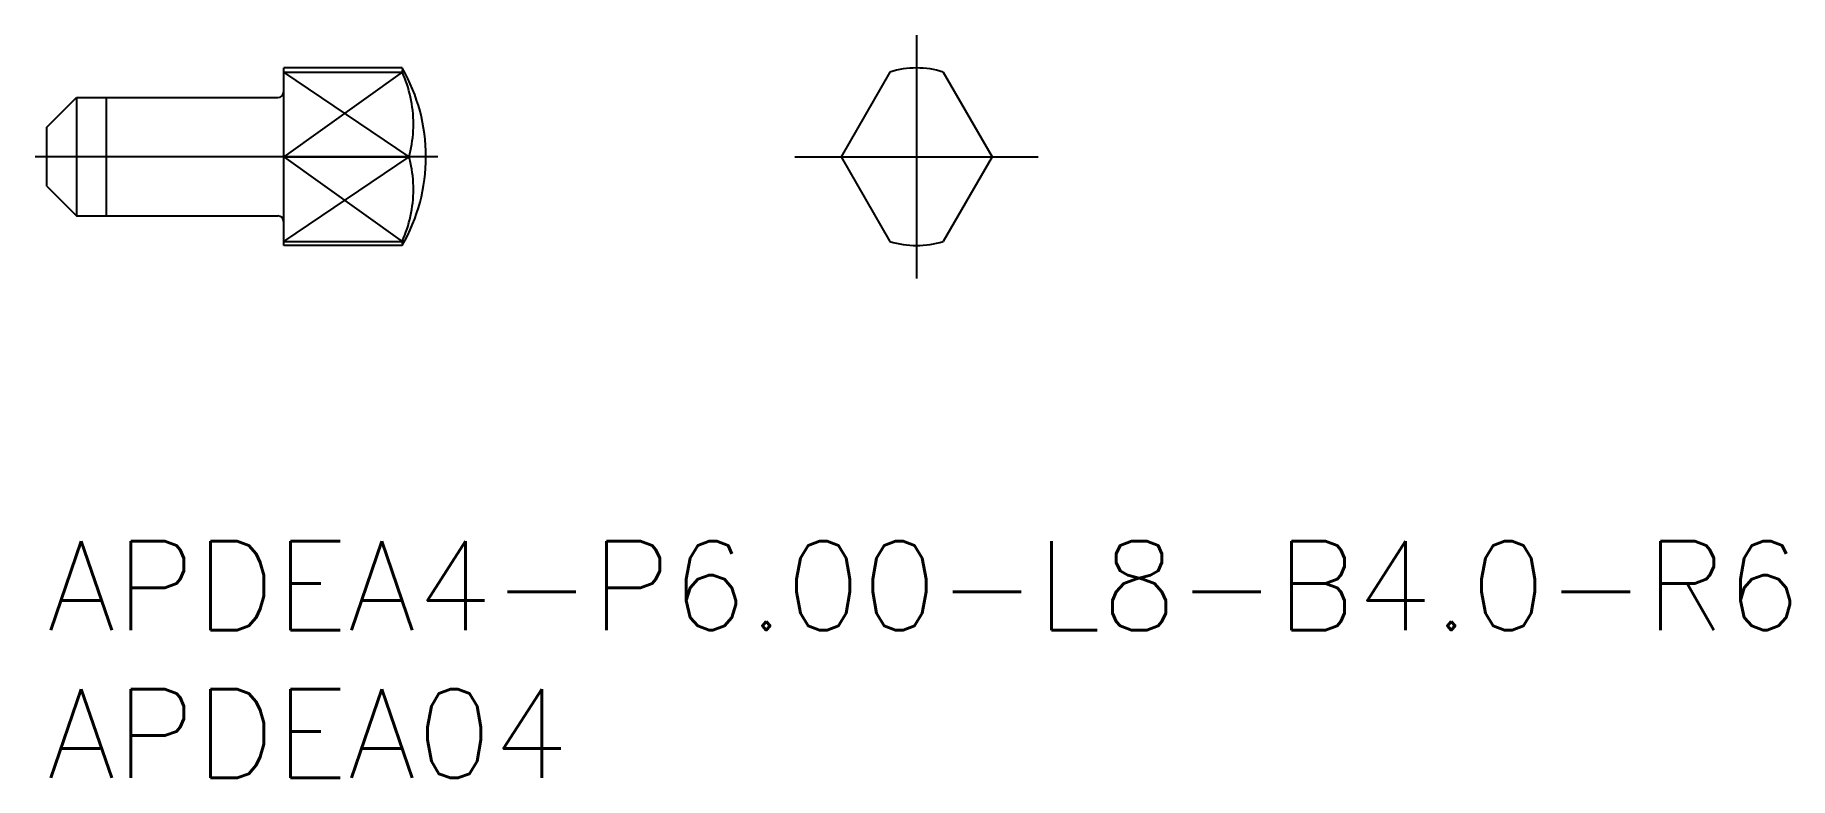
# Model space of a CAD drawing. Extents: x -0.4 to 58.9, y -8 to 17.1.
import ezdxf

# ---------------------------------------------------------------- set-up
doc = ezdxf.new("R2010")
doc.units = 0
doc.header["$LTSCALE"] = 0.5
doc.linetypes.add('CENTER', pattern=[50.8, 31.75, -6.35, 6.35, -6.35])
for name, color, linetype in [('MSM_CENTER', 1, 'CENTER'), ('MSM_CONTINUOUS', 7, 'CONTINUOUS'), ('MSM_NARROW', 5, 'CONTINUOUS'), ('MSM_PART_NUMBER', 7, 'CONTINUOUS')]:
    doc.layers.add(name, color=color, linetype=linetype)
doc.styles.get("Standard").update_dxf_attribs({"font": 'txt.shx', "height": 1, "bigfont": 'bigfont.shx'})

# ---------------------------------------------------------------- blocks, each defined once
blk = doc.blocks.new('*U15')
at = {"layer": 'MSM_PART_NUMBER'}
blk.add_text('APDEA4-P6.00-L8-B4.0-R6', height=3, dxfattribs=at).set_placement((0, -3))
blk = doc.blocks.new('*U16')
at = {"layer": 'MSM_PART_NUMBER'}
blk.add_text('APDEA04', height=3, dxfattribs=at).set_placement((0, -8))

msp = doc.modelspace()

# ---------------------------------------------------------------- linework, layer by layer
at = {"layer": 'MSM_CENTER'}
for p, q in [((29.38, 17.112), (29.38, 8.888)), ((13.205, 13), (-0.402, 13)), ((25.268, 13), (33.492, 13))]:
    msp.add_line(p, q, dxfattribs=at)
at = {"layer": 'MSM_CONTINUOUS'}
for p, q in [((8, 10), (8, 16)), ((12, 16), (8, 16)), ((8, 15.862), (11.996, 15.862)), ((28.48, 15.862), (26.828, 13)), ((30.28, 15.862), (31.932, 13)), ((0, 14), (1, 15)), ((1, 15), (7.8, 15)), ((1, 15), (1, 11)), ((0, 12), (0, 14)), ((8, 13), (12.234, 13)), ((26.828, 13), (28.48, 10.138)), ((31.932, 13), (30.28, 10.138)), ((0, 12), (1, 11)), ((1, 11), (7.8, 11)), ((8, 10.138), (12, 10.138)), ((12, 10), (8, 10))]:
    msp.add_line(p, q, dxfattribs=at)
for centre, radius, start, end in [((6.804, 13), 6, 330, 30), ((8.042, 14.073), 4.344, 12.43022, 24.31714), ((29.38, 13), 3, 72.5424, 107.4576), ((7.8, 15.2), 0.2, 270, 0), ((8.187, 14.105), 4.195, 347.56978, 12.43022), ((8.042, 14.137), 4.344, 344.8232, 347.56978), ((8.042, 11.863), 4.344, 12.43022, 15.1768), ((8.187, 11.895), 4.195, 347.56978, 12.43022), ((7.8, 10.8), 0.2, 0, 90), ((8.042, 11.927), 4.344, 335.68286, 347.56978), ((29.38, 13), 3, 252.5424, 287.4576)]:
    msp.add_arc(centre, radius, start, end, dxfattribs=at)
at = {"layer": 'MSM_NARROW'}
for p, q in [((12.234, 13), (8, 15.862)), ((12, 15.862), (8, 13)), ((12, 15.94), (12, 15.862)), ((2, 15), (2, 11)), ((8, 10.138), (12.234, 13)), ((8, 13), (12, 10.138)), ((12, 10.138), (12, 10.06))]:
    msp.add_line(p, q, dxfattribs=at)

# ---------------------------------------------------------------- block references
at = {"layer": 'MSM_CONTINUOUS'}
for name in ['*U15', '*U16']:
    msp.add_blockref(name, (0, 0), dxfattribs=at)

doc.saveas('drawing.dxf')
